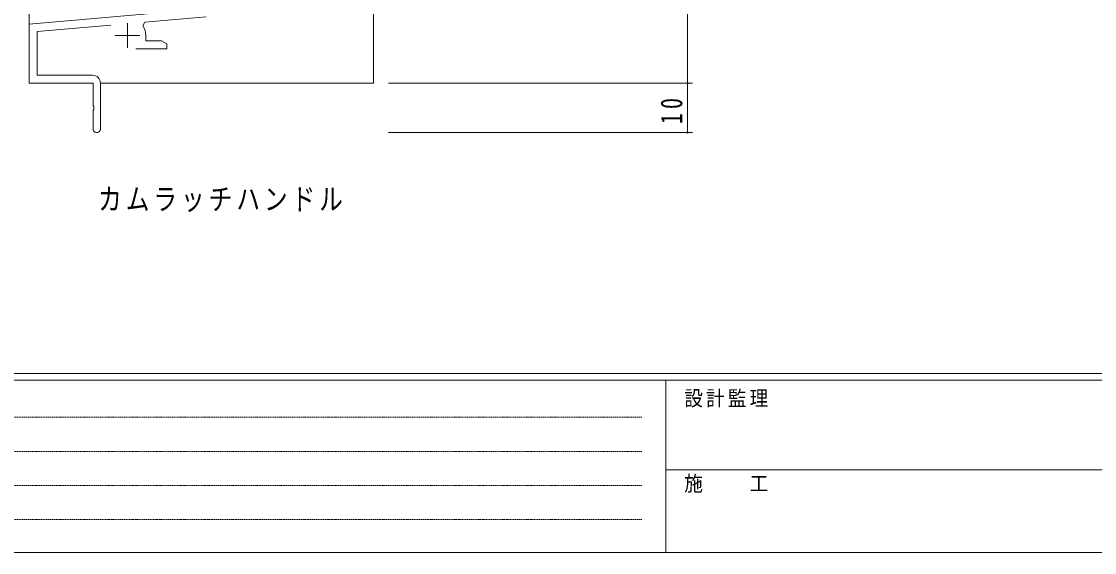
# Model space of a CAD drawing. Units: millimetres on the paper. Extents: x -397 to 397, y -282 to 282.
# Drawn here: x -267.2 to -49.2, y -282.1 to -174.2 of the extents above; entities that cross this region are included whole.
import ezdxf

# ---------------------------------------------------------------- set-up
doc = ezdxf.new("R2010")
doc.units = ezdxf.units.MM
doc.linetypes.add('USER1', pattern=[0.375, 0.25, -0.125])
for name, color, linetype, lineweight in [('0-1_YKK_ZWAK', 7, 'Continuous', 18), ('0-3_YKK_11', 7, 'Continuous', 18), ('0-4_YKK_12', 2, 'Continuous', 18), ('0-7_YKK_D', 6, 'Continuous', 18)]:
    doc.layers.add(name, color=color, linetype=linetype, lineweight=lineweight)
doc.layers.add('0-2_USER1', color=7, linetype='Continuous')
doc.styles.add('ＭＳ ゴシック', font='')
doc.styles.get('ＭＳ ゴシック').set_extended_font_data('MS Gothic')

msp = doc.modelspace()

# ---------------------------------------------------------------- linework, layer by layer
at = {"layer": '0-1_YKK_ZWAK'}
for p, q in [((376.092, -245.7), (-393.908, -245.7)), ((338.292, -247.1), (-393.908, -247.1)), ((-136.308, -247.1), (-136.308, -282.1)), ((-136.308, -265.299), (-7.508, -265.299)), ((-393.908, -282.1), (338.292, -282.1))]:
    msp.add_line(p, q, dxfattribs=at)
at = {"layer": '0-1_YKK_ZWAK', "linetype": 'USER1'}
for p, q in [((-389.31, -254.612), (-141.117, -254.612)), ((-389.31, -261.541), (-141.117, -261.541)), ((-389.31, -268.47), (-141.117, -268.47)), ((-389.31, -275.398), (-141.117, -275.398))]:
    msp.add_line(p, q, dxfattribs=at)
at = {"layer": '0-3_YKK_11'}
for p, q in [((-230.045, -171.658), (-265.661, -174.774)), ((-242.522, -175.115), (-242.141, -174.352)), ((-242.141, -174.352), (-229.674, -173.262)), ((-265.661, -174.774), (-265.661, -186.774)), ((-264.031, -176.267), (-249.031, -174.955)), ((-264.031, -185.144), (-264.031, -176.267)), ((-245.661, -174.574), (-245.661, -179.574)), ((-248.161, -177.074), (-243.161, -177.074)), ((-244.011, -179.774), (-237.661, -179.774)), ((-252.761, -185.144), (-264.031, -185.144)), ((-265.661, -186.774), (-252.661, -186.774)), ((-252.661, -186.774), (-252.661, -191.316)), ((-251.161, -196.024), (-251.161, -186.744))]:
    msp.add_line(p, q, dxfattribs=at)
for points in [[(-237.661, -179.774), (-237.661, -178.774), (-238.752, -178.144), (-241.961, -178.144), (-241.961, -177.074)], [(-252.661, -191.316), (-252.541, -191.499), (-252.541, -192.049), (-252.661, -192.232), (-252.661, -196.024)]]:
    msp.add_lwpolyline(points, dxfattribs=at)
for centre, radius, start, end in [((-245.661, -177.074), 3.7, 0, 31.96331), ((-252.761, -186.744), 1.6, 0.00001, 89.99999), ((-251.911, -196.024), 0.75, 179.99999, 0.00001)]:
    msp.add_arc(centre, radius, start, end, dxfattribs=at)
at = {"layer": '0-4_YKK_12'}
for p, q in [((-265.661, 10.226), (-265.661, -186.774)), ((-195.661, -126.13), (-195.661, -186.774)), ((-251.161, -186.774), (-195.661, -186.774))]:
    msp.add_line(p, q, dxfattribs=at)
msp.add_lwpolyline([(-265.361, -186.774), (-265.661, -186.774), (-252.961, -186.774)], dxfattribs=at)
at = {"layer": '0-7_YKK_D'}
for p, q in [((-131.899, -186.774), (-131.899, -131.774)), ((-192.661, -186.774), (-130.899, -186.774)), ((-192.661, -186.774), (-130.899, -186.774)), ((-131.899, -186.774), (-131.899, -196.774)), ((-192.661, -196.774), (-130.899, -196.774))]:
    msp.add_line(p, q, dxfattribs=at)
for centre, start, end in [((-131.899, -186.774), 90, 270), ((-131.899, -186.774), 90, 270), ((-131.899, -186.774), 270, 90), ((-131.899, -186.774), 270, 90), ((-131.899, -196.774), 90, 270), ((-131.899, -196.774), 270, 90)]:
    msp.add_arc(centre, 0.106, start, end, dxfattribs=at)

# ---------------------------------------------------------------- texts
at = {"layer": '0-1_YKK_ZWAK', "char_height": 3.079, "attachment_point": 7, "style": 'ＭＳ ゴシック'}
for s, insert in [('\\T1.17;\\W0.9;設計監理', (-132.539, -252.633)), ('\\T1.17;\\W0.9;施\u3000\u3000工', (-132.539, -269.954))]:
    msp.add_mtext(s, dxfattribs=dict(at, insert=insert))
at = {"layer": '0-2_USER1', "insert": (-251.637, -212.947), "char_height": 4.399, "attachment_point": 7, "style": 'ＭＳ ゴシック'}
msp.add_mtext('\\T1.17;\\W0.8;カムラッチハンドル', dxfattribs=at)
at = {"layer": '0-7_YKK_D', "color": 7, "insert": (-132.899, -195.075), "char_height": 4.399, "attachment_point": 7, "rotation": 90, "style": 'ＭＳ ゴシック'}
msp.add_mtext('\\T1.37;\\W0.75;10', dxfattribs=at)

doc.saveas('drawing.dxf')
